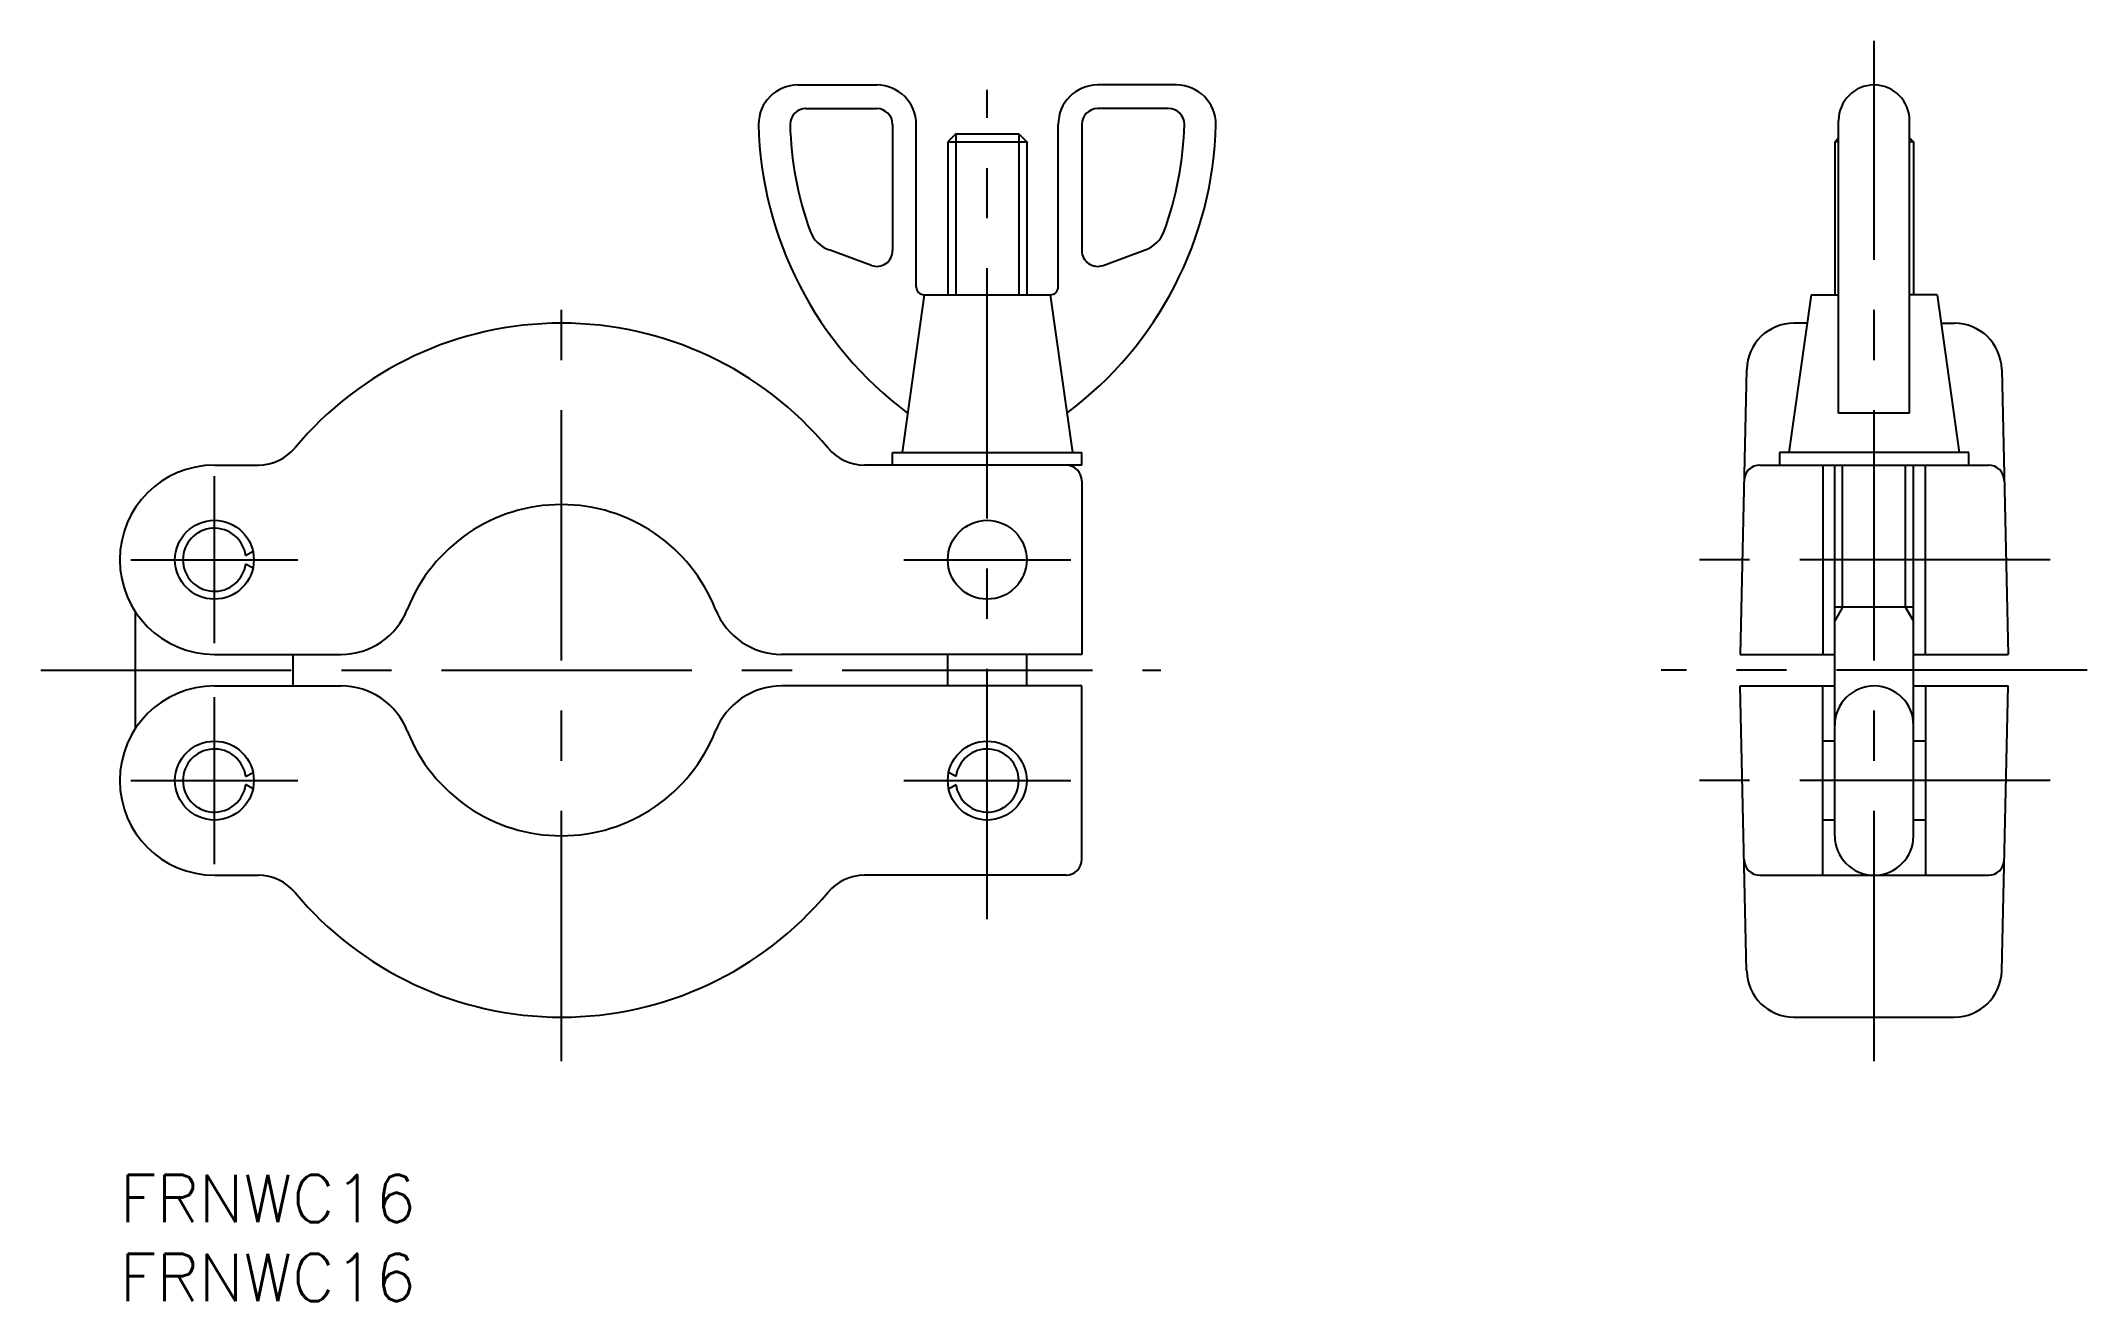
# Model space of a CAD drawing. Extents: x -5 to 125, y -8 to 72.
import ezdxf

# ---------------------------------------------------------------- set-up
doc = ezdxf.new("R2010")
doc.units = 0
doc.header["$LTSCALE"] = 0.5
doc.linetypes.add('CENTER', pattern=[50.8, 31.75, -6.35, 6.35, -6.35])
for name, color, linetype in [('MSM_CENTER', 1, 'CENTER'), ('MSM_CONTINUOUS', 7, 'CONTINUOUS'), ('MSM_NARROW', 5, 'CONTINUOUS'), ('MSM_PART_NUMBER', 7, 'CONTINUOUS')]:
    doc.layers.add(name, color=color, linetype=linetype)
doc.styles.get("Standard").update_dxf_attribs({"font": 'txt.shx', "height": 3, "bigfont": 'bigfont.shx'})

msp = doc.modelspace()

# ---------------------------------------------------------------- linework, layer by layer
at = {"layer": 'MSM_CENTER'}
for p, q in [((111.23, 7.21), (111.23, 71.89)), ((55, 16.21), (55, 68.79)), ((28, 7.21), (28, 56.79)), ((6, 33.71), (6, 44.29)), ((0.71, 39), (11.29, 39)), ((49.71, 39), (60.29, 39)), ((122.39, 39), (100.08, 39)), ((-5, 32), (66, 32)), ((124.73, 32), (97.73, 32)), ((6, 19.71), (6, 30.29)), ((0.71, 25), (11.29, 25)), ((49.71, 25), (60.29, 25)), ((122.39, 25), (100.08, 25))]:
    msp.add_line(p, q, dxfattribs=at)
at = {"layer": 'MSM_CONTINUOUS'}
for p, q in [((43, 69.1), (48, 69.1)), ((67, 69.1), (62, 69.1)), ((43.5, 67.6), (48, 67.6)), ((66.5, 67.6), (62, 67.6)), ((49, 66.6), (49, 58.6)), ((50.5, 56.3), (50.5, 66.6)), ((59.5, 56.3), (59.5, 66.6)), ((61, 66.6), (61, 58.6)), ((108.98, 48.3), (108.98, 66.85)), ((113.48, 48.3), (113.48, 66.85)), ((53, 66), (52.5, 65.5)), ((52.5, 65.5), (52.5, 55.8)), ((52.5, 65.5), (57.5, 65.5)), ((53, 66), (57, 66)), ((57, 66), (57.5, 65.5)), ((57.5, 65.5), (57.5, 55.8)), ((108.98, 65.75), (108.73, 65.5)), ((108.73, 65.5), (108.73, 55.8)), ((108.98, 65.5), (108.73, 65.5)), ((113.48, 65.75), (113.73, 65.5)), ((113.73, 65.5), (113.48, 65.5)), ((113.73, 65.5), (113.73, 55.8)), ((47.66, 57.66), (44.98, 58.64)), ((62.34, 57.66), (65.02, 58.64)), ((51, 55.8), (49.6, 45.8)), ((51, 55.8), (59, 55.8)), ((59, 55.8), (60.4, 45.8)), ((107.23, 55.8), (105.83, 45.8)), ((107.23, 55.8), (108.98, 55.8)), ((115.23, 55.8), (113.48, 55.8)), ((115.23, 55.8), (116.63, 45.8)), ((106.98, 54), (106.15, 54)), ((115.49, 54), (116.32, 54)), ((103.15, 51.07), (102.73, 33)), ((119.32, 51.07), (119.73, 33)), ((113.48, 48.3), (108.98, 48.3)), ((49, 45.8), (61, 45.8)), ((49, 45), (49, 45.8)), ((61, 45), (61, 45.8)), ((117.23, 45.8), (105.23, 45.8)), ((105.23, 45.8), (105.23, 45)), ((117.23, 45), (117.23, 45.8)), ((6, 45), (8.79, 45)), ((61, 45), (47.21, 45)), ((103.99, 45), (118.48, 45)), ((107.98, 45), (107.98, 33)), ((108.73, 21.5), (108.73, 45)), ((113.73, 21.5), (113.73, 45)), ((114.48, 33), (114.48, 45)), ((61, 44), (61, 33)), ((8.45, 39.52), (7.98, 39.25)), ((7.98, 38.75), (8.45, 38.48)), ((1, 28.32), (1, 35.68)), ((113.73, 36), (108.73, 36)), ((6, 33), (14.04, 33)), ((11, 31), (11, 33)), ((61, 33), (41.96, 33)), ((52.5, 31), (52.5, 33)), ((57.5, 31), (57.5, 33)), ((102.73, 33), (108.73, 33)), ((113.73, 33), (119.73, 33)), ((6, 31), (14.04, 31)), ((61, 31), (41.96, 31)), ((61, 20), (61, 31)), ((103.15, 12.93), (102.73, 31)), ((102.73, 31), (108.73, 31)), ((107.98, 19), (107.98, 31)), ((113.73, 31), (119.73, 31)), ((114.48, 31), (114.48, 19)), ((119.32, 12.93), (119.73, 31)), ((108.73, 27.5), (107.98, 27.5)), ((114.48, 27.5), (113.73, 27.5)), ((7.98, 25.25), (8.45, 25.52)), ((8.45, 24.48), (7.98, 24.75)), ((53.02, 25.25), (52.55, 25.52)), ((52.55, 24.48), (53.02, 24.75)), ((108.73, 22.5), (107.98, 22.5)), ((114.48, 22.5), (113.73, 22.5)), ((6, 19), (8.79, 19)), ((60, 19), (47.21, 19)), ((103.99, 19), (118.48, 19)), ((106.15, 10), (116.32, 10))]:
    msp.add_line(p, q, dxfattribs=at)
for centre in [(6, 39), (55, 39), (6, 25), (55, 25)]:
    msp.add_circle(centre, 2.5, dxfattribs=at)
for centre, radius, start, end in [((43, 66.6), 2.5, 90, 180), ((48, 66.6), 2.5, 0, 90), ((62, 66.6), 2.5, 90, 180), ((67, 66.6), 2.5, 0, 90), ((111.23, 66.85), 2.25, 0, 180), ((43.5, 66.6), 1, 90, 178.9521), ((48, 66.6), 1, 0, 90), ((62, 66.6), 1, 90, 180), ((66.5, 66.6), 1, 1.0479, 90), ((64.05, 67.17), 23.56, 181.392, 233.2311), ((64.05, 67.17), 21.56, 181.4725, 199.8972), ((45.95, 67.17), 23.56, 306.7689, 358.608), ((45.95, 67.17), 21.56, 340.1028, 358.5275), ((45.66, 60.52), 2, 199.8972, 250), ((64.34, 60.52), 2, 290, 340.1028), ((48, 58.6), 1, 250, 0), ((62, 58.6), 1, 180, 290), ((51, 56.3), 0.5, 180, 270), ((59, 56.3), 0.5, 270, 0), ((28, 32), 22, 39.7918, 140.2082), ((106.15, 51), 3, 90, 178.674), ((116.32, 51), 3, 1.326, 90), ((8.79, 48), 3, 270, 320.2082), ((47.21, 48), 3, 219.7918, 270), ((6, 39), 6, 90, 270), ((60, 44), 1, 0, 90), ((103.99, 44), 1, 90, 178.674), ((118.48, 44), 1, 1.326, 90), ((28, 32), 10.5, 21.5102, 158.4898), ((6, 39), 2, 7.1808, 352.8192), ((14.04, 37.5), 4.5, 270, 338.4898), ((41.96, 37.5), 4.5, 201.5102, 270), ((6, 25), 6, 90, 270), ((14.04, 26.5), 4.5, 21.5102, 90), ((41.96, 26.5), 4.5, 90, 158.4898), ((111.23, 28.5), 2.5, 0, 180), ((28, 32), 10.5, 201.5102, 338.4898), ((6, 25), 2, 7.1808, 352.8192), ((55, 25), 2, 187.1808, 172.8192), ((111.23, 21.5), 2.5, 180, 0), ((60, 20), 1, 270, 0), ((103.99, 20), 1, 181.326, 270), ((118.48, 20), 1, 270, 358.674), ((8.79, 16), 3, 39.7918, 90), ((47.21, 16), 3, 90, 140.2082), ((28, 32), 22, 219.7918, 320.2082), ((106.15, 13), 3, 181.326, 270), ((116.32, 13), 3, 270, 358.674)]:
    msp.add_arc(centre, radius, start, end, dxfattribs=at)
at = {"layer": 'MSM_NARROW'}
for p, q in [((53, 66), (53, 55.8)), ((57, 66), (57, 55.8)), ((109.23, 36), (109.23, 45)), ((113.23, 36), (113.23, 45)), ((109.23, 36), (108.73, 35.13)), ((113.73, 35.13), (113.23, 36))]:
    msp.add_line(p, q, dxfattribs=at)

# ---------------------------------------------------------------- texts
at = {"layer": 'MSM_PART_NUMBER', "linetype": 'CONTINUOUS'}
for p in [(0, -3), (0, -8)]:
    msp.add_text('FRNWC16', height=3, dxfattribs=at).set_placement(p)

doc.saveas('drawing.dxf')
